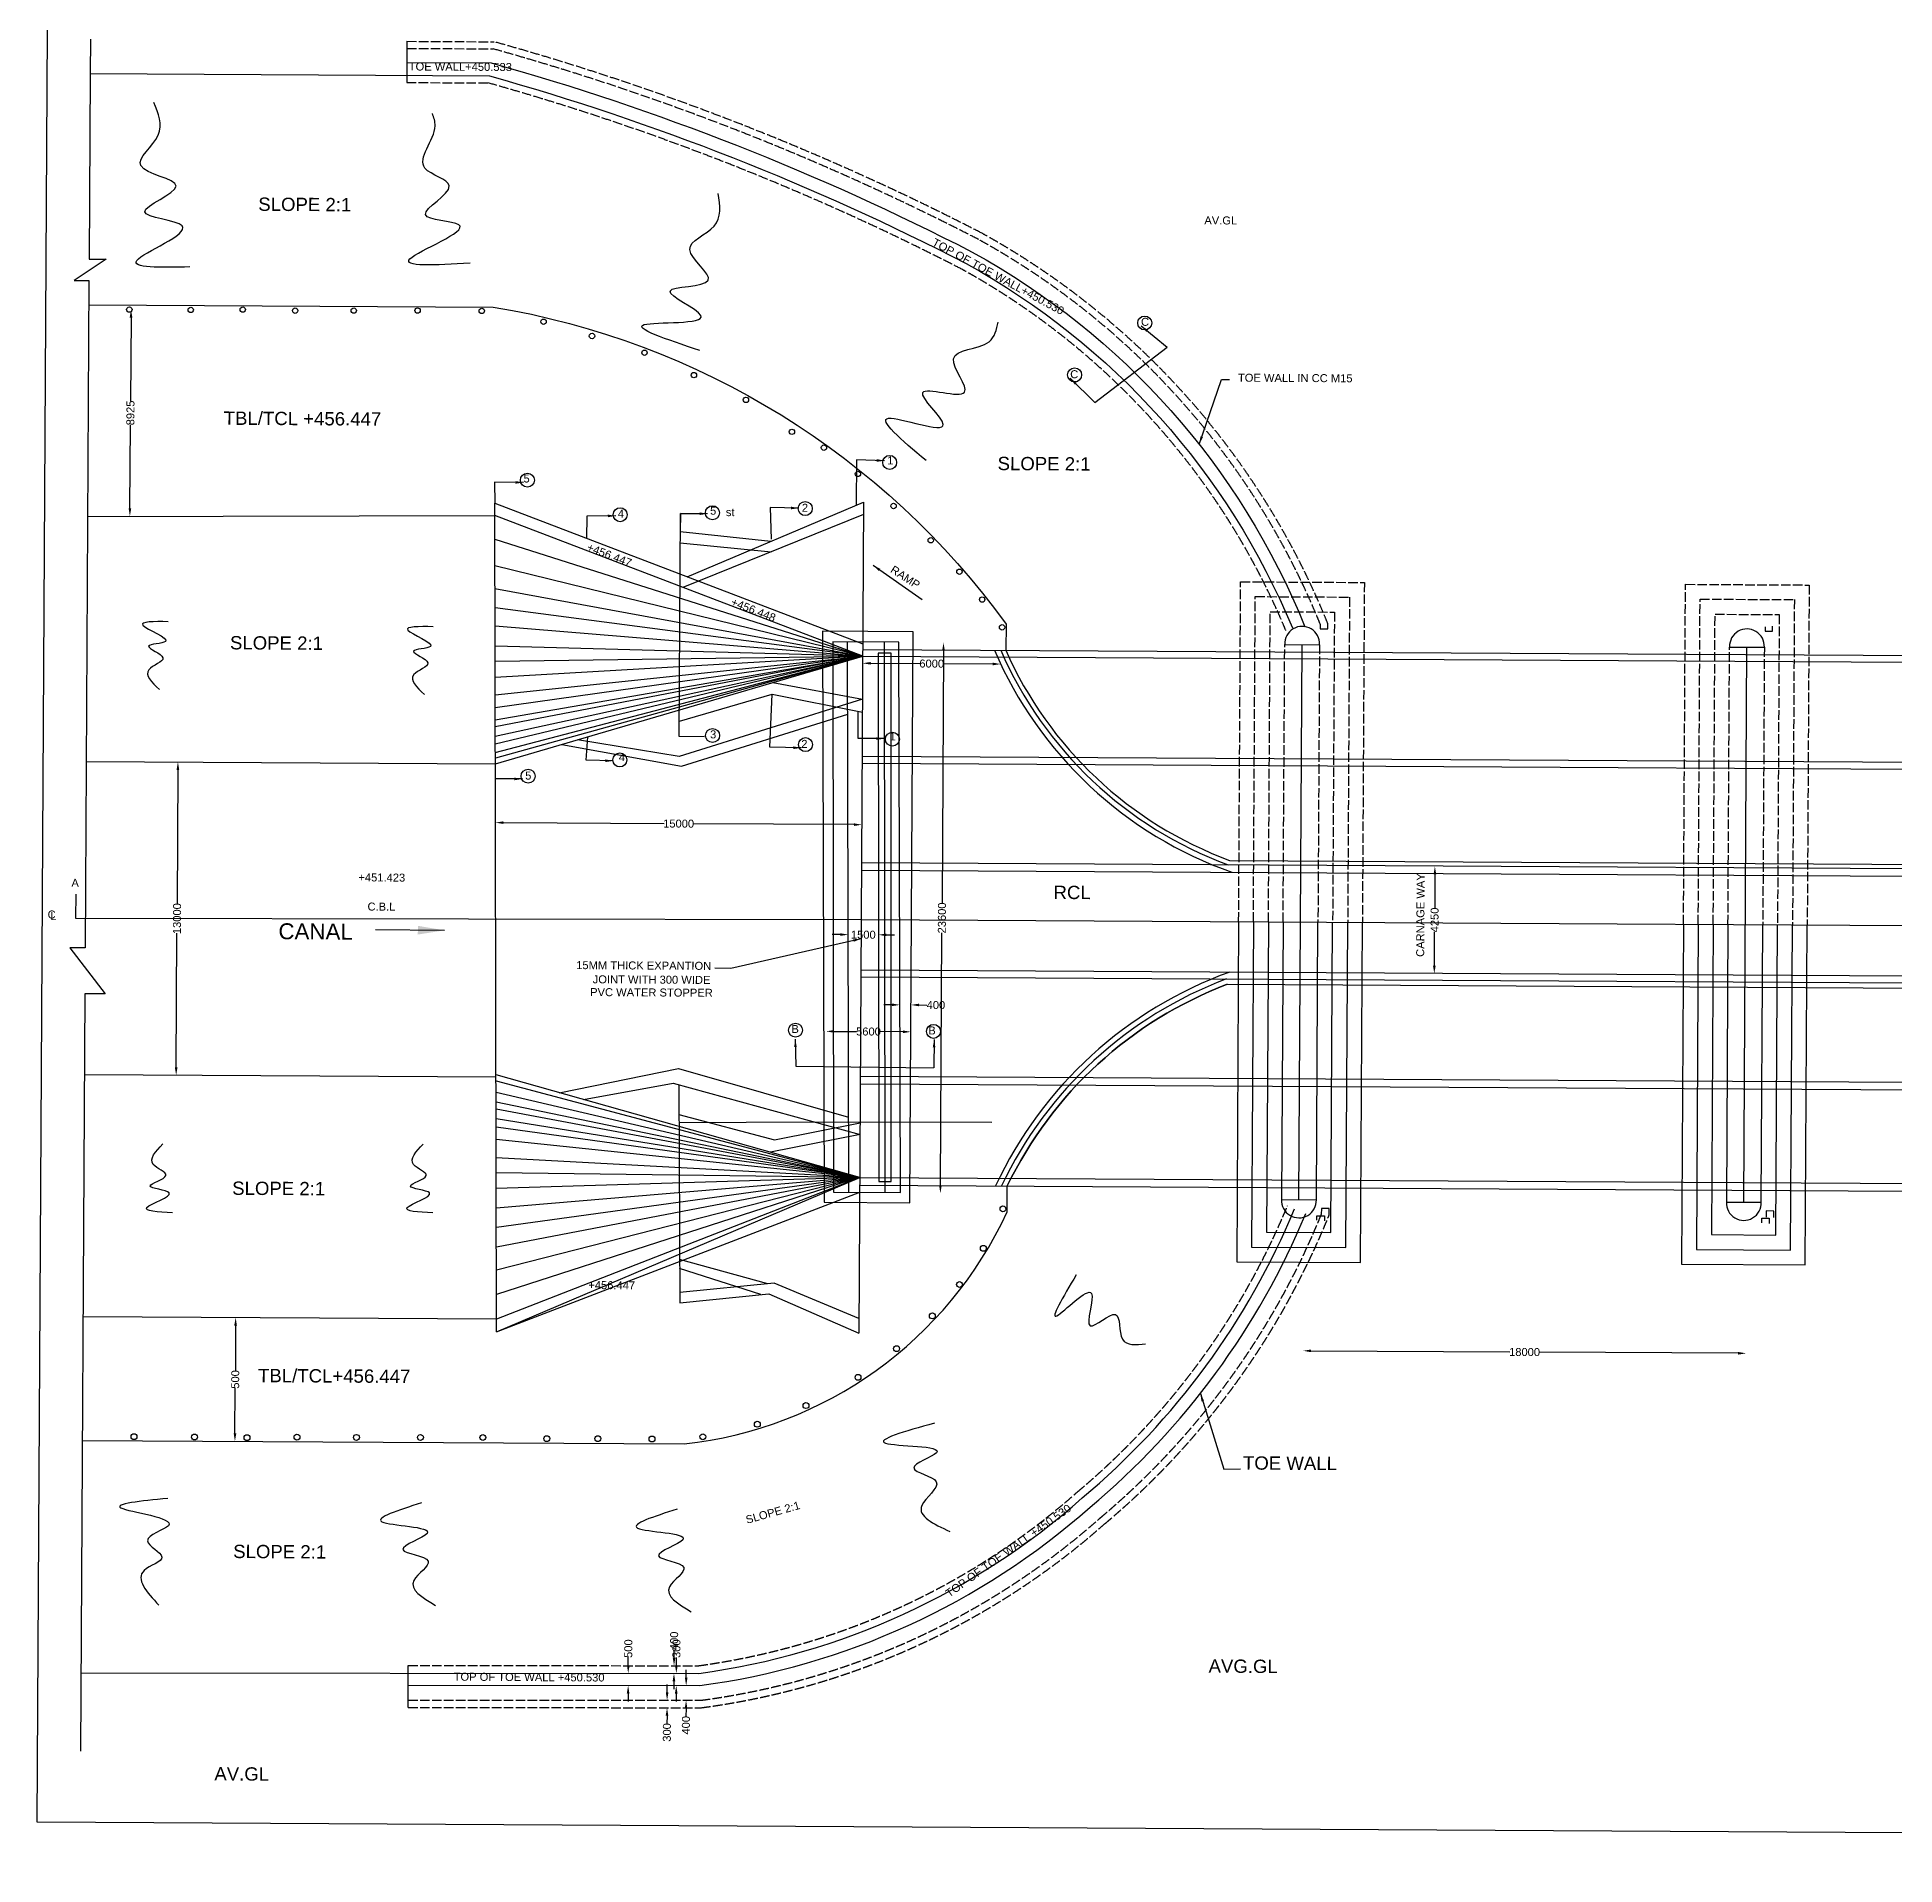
# Model space of a CAD drawing. Header units: millimetres. Extents: x 2223141 to 3632083, y 4645294 to 5984828.
# Drawn here: x 2223141 to 2572992, y 4645294 to 4989509 of the extents above; entities that cross this region are included whole.
import ezdxf

# ---------------------------------------------------------------- set-up
doc = ezdxf.new("R2010")
doc.units = ezdxf.units.MM
doc.header["$MEASUREMENT"] = 0
doc.linetypes.add('ACAD_ISO02W100', pattern=[15, 12, -3])
for name, color, linetype in [('DIMENSIONS', 7, 'Continuous'), ('DRAWING', 2, 'Continuous'), ('TEXT', 7, 'Continuous')]:
    doc.layers.add(name, color=color, linetype=linetype)
doc.styles.get("Standard").update_dxf_attribs({"font": 'arial.ttf', "height": 1500})
doc.dimstyles.get("Standard").update_dxf_attribs({"dimtxt": 1500, "dimasz": 1500, "dimexe": 0.18, "dimexo": 0.0625, "dimgap": 0.09, "dimtad": 0, "dimdec": 0, "dimzin": 0, "dimdsep": 46, "dimtxsty": 'Standard', "dimcen": 0.09, "dimse1": 1, "dimse2": 1, "dimadec": 0, "dimazin": 0, "dimtfac": 1, "dimtdec": 0, "dimtofl": 0, "dimtmove": 0, "dimatfit": 3, "dimfxl": 1, "dimtolj": 1, "dimtzin": 0, "dimarcsym": 0})

# ---------------------------------------------------------------- blocks, each defined once
blk = doc.blocks.new('*D150')
at = {"layer": 'Defpoints', "color": 0}
for p in [(2461534, 4741995), (2544982, 4741630), (2544983, 4741759)]:
    blk.add_point(p, dxfattribs=at)
at = {"layer": 'DIMENSIONS', "color": 0, "lineweight": -2}
for p, q in [((2463034, 4742099), (2500509, 4741885)), ((2543482, 4741639), (2506008, 4741853))]:
    blk.add_line(p, q, dxfattribs=at)
at = {"layer": 'DIMENSIONS', "color": 0}
for points in [[(2463036, 4742349), (2463033, 4741849), (2461534, 4742107)], [(2543484, 4741889), (2543481, 4741389), (2544982, 4741630)]]:
    blk.add_solid(points, dxfattribs=at)
at = {"layer": 'DIMENSIONS', "color": 0, "insert": (2503258, 4741869), "char_height": 1500, "attachment_point": 5, "rotation": 359.67256}
blk.add_mtext('\\A1;18000', dxfattribs=at)
blk = doc.blocks.new('*D151')
at = {"layer": 'Defpoints', "color": 0}
for p in [(2341767, 4674886), (2341767, 4674886), (2341768, 4676285)]:
    blk.add_point(p, dxfattribs=at)
at = {"layer": 'DIMENSIONS', "color": 0, "lineweight": -2}
for p, q in [((2341783, 4677785), (2341792, 4679285)), ((2341758, 4673386), (2341750, 4671886))]:
    blk.add_line(p, q, dxfattribs=at)
at = {"layer": 'DIMENSIONS', "color": 0}
for points in [[(2341533, 4677786), (2342033, 4677783), (2341775, 4676285)], [(2341508, 4673387), (2342008, 4673384), (2341767, 4674886)]]:
    blk.add_solid(points, dxfattribs=at)
at = {"layer": 'DIMENSIONS', "color": 0, "insert": (2341740, 4670232), "char_height": 1500, "attachment_point": 5, "rotation": 89.67256}
blk.add_mtext('\\A1;300', dxfattribs=at)
blk = doc.blocks.new('*D152')
at = {"layer": 'Defpoints', "color": 0}
for p in [(2343536, 4679054), (2341768, 4676285), (2345349, 4676264)]:
    blk.add_point(p, dxfattribs=at)
at = {"layer": 'DIMENSIONS', "color": 0, "lineweight": -2}
for p, q in [((2345374, 4680544), (2345382, 4682044)), ((2345341, 4674764), (2345332, 4673264))]:
    blk.add_line(p, q, dxfattribs=at)
at = {"layer": 'DIMENSIONS', "color": 0}
for points in [[(2345124, 4680545), (2345624, 4680543), (2345365, 4679044)], [(2345091, 4674766), (2345591, 4674763), (2345349, 4676264)]]:
    blk.add_solid(points, dxfattribs=at)
at = {"layer": 'DIMENSIONS', "color": 0, "insert": (2345323, 4671580), "char_height": 1500, "attachment_point": 5, "rotation": 89.67256}
blk.add_mtext('\\A1;400', dxfattribs=at)
blk = doc.blocks.new('*D153')
at = {"layer": 'Defpoints', "color": 0}
for p in [(2343515, 4681351), (2343515, 4681351), (2341771, 4679056)]:
    blk.add_point(p, dxfattribs=at)
at = {"layer": 'DIMENSIONS', "color": 0, "lineweight": -2}
for p, q in [((2343523, 4682851), (2343532, 4684351)), ((2343493, 4677546), (2343484, 4676046))]:
    blk.add_line(p, q, dxfattribs=at)
at = {"layer": 'DIMENSIONS', "color": 0}
for points in [[(2343273, 4682853), (2343773, 4682850), (2343515, 4681351)], [(2343243, 4677548), (2343743, 4677545), (2343501, 4679046)]]:
    blk.add_solid(points, dxfattribs=at)
at = {"layer": 'DIMENSIONS', "color": 0, "insert": (2343541, 4686005), "char_height": 1500, "attachment_point": 5, "rotation": 89.67256}
blk.add_mtext('\\A1;300', dxfattribs=at)
blk = doc.blocks.new('*D154')
at = {"layer": 'Defpoints', "color": 0}
for p in [(2343078, 4681352), (2343080, 4682795), (2343080, 4682795)]:
    blk.add_point(p, dxfattribs=at)
at = {"layer": 'DIMENSIONS', "color": 0, "lineweight": -2}
for p, q in [((2343088, 4684295), (2343097, 4685795)), ((2343063, 4679852), (2343054, 4678352))]:
    blk.add_line(p, q, dxfattribs=at)
at = {"layer": 'DIMENSIONS', "color": 0}
for points in [[(2342813, 4679853), (2343313, 4679850), (2343071, 4681352)], [(2342838, 4684296), (2343338, 4684293), (2343080, 4682795)]]:
    blk.add_solid(points, dxfattribs=at)
at = {"layer": 'DIMENSIONS', "color": 0, "insert": (2343106, 4687479), "char_height": 1500, "attachment_point": 5, "rotation": 89.67256}
blk.add_mtext('\\A1;400', dxfattribs=at)
blk = doc.blocks.new('*D155')
at = {"layer": 'Defpoints', "color": 0}
for p in [(2334453, 4681360), (2334453, 4681360), (2334451, 4679063)]:
    blk.add_point(p, dxfattribs=at)
at = {"layer": 'DIMENSIONS', "color": 0, "lineweight": -2}
for p, q in [((2334462, 4682860), (2334470, 4684360)), ((2334432, 4677564), (2334423, 4676064))]:
    blk.add_line(p, q, dxfattribs=at)
at = {"layer": 'DIMENSIONS', "color": 0}
for points in [[(2334212, 4682862), (2334712, 4682859), (2334453, 4681360)], [(2334182, 4677565), (2334682, 4677562), (2334440, 4679063)]]:
    blk.add_solid(points, dxfattribs=at)
at = {"layer": 'DIMENSIONS', "color": 0, "insert": (2334480, 4686015), "char_height": 1500, "attachment_point": 5, "rotation": 89.67256}
blk.add_mtext('\\A1;500', dxfattribs=at)
blk = doc.blocks.new('*D156')
at = {"layer": 'Defpoints', "color": 0}
for p in [(2260521, 4748368), (2260388, 4725057), (2260388, 4725057)]:
    blk.add_point(p, dxfattribs=at)
at = {"layer": 'DIMENSIONS', "color": 0, "lineweight": -2}
for p, q in [((2260513, 4746868), (2260464, 4738367)), ((2260397, 4726557), (2260445, 4735058))]:
    blk.add_line(p, q, dxfattribs=at)
at = {"layer": 'DIMENSIONS', "color": 0}
for points in [[(2260263, 4746870), (2260763, 4746867), (2260521, 4748368)], [(2260147, 4726558), (2260647, 4726556), (2260388, 4725057)]]:
    blk.add_solid(points, dxfattribs=at)
at = {"layer": 'DIMENSIONS', "color": 0, "insert": (2260455, 4736713), "char_height": 1500, "attachment_point": 5, "rotation": 89.67256}
blk.add_mtext('\\A1;500', dxfattribs=at)
blk = doc.blocks.new('*D157')
at = {"layer": 'Defpoints', "color": 0}
for p in [(2392793, 5695331), (2371704, 4801783), (2387689, 4802179)]:
    blk.add_point(p, dxfattribs=at)
at = {"layer": 'DIMENSIONS', "color": 0, "lineweight": -2}
for p, q in [((2373207, 4802262), (2377460, 4802237)), ((2386189, 4802188), (2381935, 4802212))]:
    blk.add_line(p, q, dxfattribs=at)
at = {"layer": 'DIMENSIONS', "color": 0}
for points in [[(2373208, 4802512), (2373205, 4802012), (2371707, 4802270)], [(2386190, 4802438), (2386187, 4801938), (2387689, 4802179)]]:
    blk.add_solid(points, dxfattribs=at)
at = {"layer": 'DIMENSIONS', "color": 0, "insert": (2379698, 4802225), "char_height": 1500, "attachment_point": 5, "rotation": 359.67256}
blk.add_mtext('\\A1;5600', dxfattribs=at)
blk = doc.blocks.new('*D158')
at = {"layer": 'Defpoints', "color": 0}
for p in [(2385609, 4807257), (2387718, 4807245), (2387718, 4807245)]:
    blk.add_point(p, dxfattribs=at)
at = {"layer": 'DIMENSIONS', "color": 0, "lineweight": -2}
for p, q in [((2384109, 4807266), (2382609, 4807274)), ((2389218, 4807237), (2390718, 4807228))]:
    blk.add_line(p, q, dxfattribs=at)
at = {"layer": 'DIMENSIONS', "color": 0}
for points in [[(2384110, 4807516), (2384107, 4807016), (2385609, 4807257)], [(2389219, 4807487), (2389216, 4806987), (2387718, 4807245)]]:
    blk.add_solid(points, dxfattribs=at)
at = {"layer": 'DIMENSIONS', "color": 0, "insert": (2392402, 4807218), "char_height": 1500, "attachment_point": 5, "rotation": 359.67256}
blk.add_mtext('\\A1;400', dxfattribs=at)
blk = doc.blocks.new('*D159')
at = {"layer": 'Defpoints', "color": 0}
for p in [(2375884, 4820894), (2381577, 4820487), (2381577, 4820451)]:
    blk.add_point(p, dxfattribs=at)
at = {"layer": 'DIMENSIONS', "color": 0, "lineweight": -2}
for p, q in [((2374382, 4820493), (2372882, 4820501)), ((2383077, 4820443), (2384577, 4820434))]:
    blk.add_line(p, q, dxfattribs=at)
at = {"layer": 'DIMENSIONS', "color": 0}
for points in [[(2374384, 4820743), (2374381, 4820243), (2375882, 4820484)], [(2383079, 4820693), (2383076, 4820193), (2381577, 4820451)]]:
    blk.add_solid(points, dxfattribs=at)
at = {"layer": 'DIMENSIONS', "color": 0, "insert": (2378730, 4820468), "char_height": 1500, "attachment_point": 5, "rotation": 359.67256}
blk.add_mtext('\\A1;1500', dxfattribs=at)
blk = doc.blocks.new('*D160')
at = {"layer": 'Defpoints', "color": 0}
for p in [(2393549, 4875467), (2393833, 4875466), (2392946, 4771785)]:
    blk.add_point(p, dxfattribs=at)
at = {"layer": 'DIMENSIONS', "color": 0, "lineweight": -2}
for p, q in [((2393825, 4873966), (2393553, 4826457)), ((2393249, 4773284), (2393521, 4820792))]:
    blk.add_line(p, q, dxfattribs=at)
at = {"layer": 'DIMENSIONS', "color": 0}
for points in [[(2393575, 4873967), (2394075, 4873964), (2393833, 4875466)], [(2392999, 4773285), (2393499, 4773282), (2393241, 4771784)]]:
    blk.add_solid(points, dxfattribs=at)
at = {"layer": 'DIMENSIONS', "color": 0, "insert": (2393537, 4823625), "char_height": 1500, "attachment_point": 5, "rotation": 89.67256}
blk.add_mtext('\\A1;23600', dxfattribs=at)
blk = doc.blocks.new('*D161')
at = {"layer": 'Defpoints', "color": 0}
for p in [(2378619, 4871775), (2404601, 4871443), (2404601, 4871443)]:
    blk.add_point(p, dxfattribs=at)
at = {"layer": 'DIMENSIONS', "color": 0, "lineweight": -2}
for p, q in [((2380118, 4871583), (2389368, 4871530)), ((2403101, 4871452), (2393851, 4871505))]:
    blk.add_line(p, q, dxfattribs=at)
at = {"layer": 'DIMENSIONS', "color": 0}
for points in [[(2380119, 4871833), (2380116, 4871333), (2378618, 4871592)], [(2403102, 4871702), (2403099, 4871202), (2404601, 4871443)]]:
    blk.add_solid(points, dxfattribs=at)
at = {"layer": 'DIMENSIONS', "color": 0, "insert": (2391609, 4871518), "char_height": 1500, "attachment_point": 5, "rotation": 359.67256}
blk.add_mtext('\\A1;6000', dxfattribs=at)
blk = doc.blocks.new('*D162')
at = {"layer": 'Defpoints', "color": 0}
for p in [(2309454, 4841582), (2309454, 4841582), (2378447, 4841731)]:
    blk.add_point(p, dxfattribs=at)
at = {"layer": 'DIMENSIONS', "color": 0, "lineweight": -2}
for p, q in [((2310954, 4841574), (2341200, 4841401)), ((2376944, 4841196), (2346698, 4841369))]:
    blk.add_line(p, q, dxfattribs=at)
at = {"layer": 'DIMENSIONS', "color": 0}
for points in [[(2310956, 4841824), (2310953, 4841324), (2309454, 4841582)], [(2376946, 4841446), (2376943, 4840946), (2378444, 4841188)]]:
    blk.add_solid(points, dxfattribs=at)
at = {"layer": 'DIMENSIONS', "color": 0, "insert": (2343949, 4841385), "char_height": 1500, "attachment_point": 5, "rotation": 359.67256}
blk.add_mtext('\\A1;15000', dxfattribs=at)
blk = doc.blocks.new('*D163')
at = {"layer": 'Defpoints', "color": 0}
for p in [(2249655, 4853013), (2249655, 4853013), (2249298, 4793978)]:
    blk.add_point(p, dxfattribs=at)
at = {"layer": 'DIMENSIONS', "color": 0, "lineweight": -2}
for p, q in [((2249646, 4851513), (2249502, 4826245)), ((2249326, 4795478), (2249470, 4820746))]:
    blk.add_line(p, q, dxfattribs=at)
at = {"layer": 'DIMENSIONS', "color": 0}
for points in [[(2249396, 4851514), (2249896, 4851512), (2249655, 4853013)], [(2249076, 4795479), (2249576, 4795476), (2249317, 4793978)]]:
    blk.add_solid(points, dxfattribs=at)
at = {"layer": 'DIMENSIONS', "color": 0, "insert": (2249486, 4823495), "char_height": 1500, "attachment_point": 5, "rotation": 89.67256}
blk.add_mtext('\\A1;13000', dxfattribs=at)
blk = doc.blocks.new('*D164')
at = {"layer": 'Defpoints', "color": 0}
for p in [(2241012, 4938196), (2240604, 4899279), (2241096, 4899276)]:
    blk.add_point(p, dxfattribs=at)
at = {"layer": 'DIMENSIONS', "color": 0, "lineweight": -2}
for p, q in [((2240818, 4936697), (2240728, 4920984)), ((2240613, 4900779), (2240702, 4916491))]:
    blk.add_line(p, q, dxfattribs=at)
at = {"layer": 'DIMENSIONS', "color": 0}
for points in [[(2240568, 4936698), (2241068, 4936695), (2240826, 4938197)], [(2240363, 4900780), (2240863, 4900777), (2240604, 4899279)]]:
    blk.add_solid(points, dxfattribs=at)
at = {"layer": 'DIMENSIONS', "color": 0, "insert": (2240715, 4918738), "char_height": 1500, "attachment_point": 5, "rotation": 89.67256}
blk.add_mtext('\\A1;8925', dxfattribs=at)
blk = doc.blocks.new('*D166')
at = {"layer": 'Defpoints', "color": 0}
for p in [(2485431, 4833357), (2485316, 4813153), (2486258, 4813148)]:
    blk.add_point(p, dxfattribs=at)
at = {"layer": 'DIMENSIONS', "color": 0, "lineweight": -2}
for p, q in [((2486365, 4831852), (2486329, 4825517)), ((2486267, 4814648), (2486303, 4820982))]:
    blk.add_line(p, q, dxfattribs=at)
at = {"layer": 'DIMENSIONS', "color": 0}
for points in [[(2486115, 4831853), (2486615, 4831850), (2486374, 4833352)], [(2486017, 4814649), (2486517, 4814647), (2486258, 4813148)]]:
    blk.add_solid(points, dxfattribs=at)
at = {"layer": 'DIMENSIONS', "color": 0, "insert": (2486316, 4823250), "char_height": 1500, "attachment_point": 5, "rotation": 89.67256}
blk.add_mtext('\\A1;4250', dxfattribs=at)

msp = doc.modelspace()

# ---------------------------------------------------------------- linework, layer by layer
at = {"layer": 'DRAWING', "color": 0}
msp.add_lwpolyline([(3629097, 4645293.9), (2223141.2, 4653328.8), (2226127.6, 5175893), (3632083.4, 5167858.1)], close=True, dxfattribs=at)
msp.add_lwpolyline([(3629097, 4645293.9), (2223141.2, 4653328.8), (2226127.6, 5175893), (3632083.4, 5167858.1)], close=True, dxfattribs=at)
for points in [[(2233157.5, 4989117.8), (2233120.5, 4982650.5), (2308303.4, 4982220.8, -0.05069114), (2398077.3, 4946899.7, -0.16940019), (2459543.5, 4878262.8)], [(2292751.6, 4984740.7), (2308644.3, 4984649.8, -0.05088075), (2399222.5, 4949044.3, -0.1727092), (2461888.5, 4878467.2)], [(2232871.7, 4939118.7), (2309040.3, 4938683.4, -0.19773067), (2405639.1, 4878932), (2405555.3, 4874052.5)], [(2447712.9, 4834466.6), (3228516.3, 4830004.4, 1)], [(2231649.3, 4725221.3), (2344993.7, 4724573.5, 0.26328702), (2405820.9, 4768258.5), (2405848.9, 4773154.1, -0.19202337), (2447278.3, 4811125.5), (3231201.9, 4806645.4, -0.18473139), (3269063.9, 4768220.9), (3268950.4, 4764098, 0.27898802), (3338715.4, 4719732), (3471604.5, 4718965.4), (3471281.7, 4662478.2)], [(2231399.2, 4681461.8), (2347762.9, 4681347.1, 0.1485857), (2419947.5, 4714390.7, 0.12048292), (2459936.2, 4768841, -0.85496859)], [(2293013.3, 4679104.3), (2347915.6, 4679050.2, 0.14881667), (2421446.3, 4712650.1, 0.12042898), (2462057.3, 4767960.1)]]:
    msp.add_lwpolyline(points, format="xyb", dxfattribs=at)
for points in [[(2292774.4, 4988728.3), (2292730, 4980967.4)], [(2233120.5, 4982650.5), (2232920.8, 4947704.7), (2236164, 4947686.2), (2230133.7, 4943691.2), (2232897.8, 4943675.4), (2232179.5, 4817983.6), (2229291.1, 4818000.1), (2235947.9, 4809318), (2232130.1, 4809339.8), (2231314.8, 4666676.1)], [(2309661.1, 4745651.4), (2309324.5, 4901718.9), (2378638.6, 4875227.4)], [(2345557.2, 4887870.9), (2378791.3, 4901948.1)], [(2378791.3, 4901948.1), (2377896.8, 4745431.4)], [(2232380.2, 4853117.4), (2309430.3, 4852651.8), (2378659.2, 4872923.7), (2309329.4, 4899423.1)], [(2232643.9, 4899257.7), (2309329.4, 4899423.1)], [(2348850.6, 4857762.9), (2344033.3, 4857790.5), (2344273.4, 4899814.2), (2348875.9, 4899787.9)], [(2378778, 4899624.7), (2344767.6, 4885877.9)], [(2309339.1, 4894936.8), (2378625.5, 4872936.6), (2309428, 4853721.6)], [(2361280.6, 4894531), (2344253.5, 4896328.5)], [(2344241.6, 4894243.6), (2361396.1, 4892599)], [(2309425.7, 4854790.5), (2378659.2, 4872923.7), (2309349.8, 4889968.1)], [(2309359, 4885684), (2378616.7, 4872934.2), (2309422.2, 4856383.5)], [(2309419.1, 4857834), (2378659.2, 4872923.7), (2309367, 4882010.9)], [(2309374.2, 4878642.2), (2378659.2, 4872923.7), (2309415.3, 4859613.2)], [(2371341.4, 4770074.7), (2387504.6, 4769982.3), (2388119.3, 4877536.2), (2371016.6, 4877634), (2371341.4, 4770074.7)], [(2464778.6, 4878949.3), (2464773.8, 4878101.6), (2466195.9, 4878093.5), (2466201.4, 4879054.2)], [(2548553.6, 4878470.5), (2548548.8, 4877622.8), (2549970.9, 4877614.7), (2549976.4, 4878575.4)], [(2309412.5, 4860909.6), (2378659.2, 4872923.7), (2309382.5, 4874821)], [(2373135.7, 4771990.5), (2385713.6, 4771918.6), (2385405.9, 4875547.9), (2372979, 4875619), (2373135.7, 4771990.5)], [(2376002.3, 4771974.1), (2375752.8, 4875603.1)], [(2378666.5, 4874206.2), (3298294.5, 4868950.6)], [(2381640.4, 4773977.8), (2383946.9, 4773964.7), (2384003.9, 4873493.3), (2381505.7, 4873507.5), (2381640.4, 4773977.8)], [(2382629.7, 4875563.8), (2382794.3, 4771935.3)], [(2458086.4, 4875129.7), (2464643.7, 4875092.3)], [(2460767.6, 4770578), (2461365, 4875111)], [(2541861.4, 4874651), (2548418.7, 4874613.5)], [(2544542.6, 4770099.2), (2545140, 4874632.2)], [(2309388.6, 4871992.3), (2378659.2, 4872923.7), (2309407.5, 4863202.1)], [(2309402.3, 4865649.9), (2378659.2, 4872923.7), (2309395.2, 4868937.2)], [(2378659.2, 4872923.7), (3298287.2, 4867668.1)], [(2361677.6, 4867951.1), (2378579.3, 4864852.5), (2344071.6, 4854014.8), (2324919.9, 4857187.5)], [(2344109.9, 4860713.3), (2361553, 4865762.6), (2378565.1, 4862366)], [(2321944.1, 4856316.1), (2344511.7, 4852212.6), (2375785.4, 4862029.9)], [(2378544, 4852760.3), (3298171.9, 4847504.6)], [(2378551.7, 4854112.2), (3298179.6, 4848856.6)], [(2378428.9, 4832626.6), (3298056.9, 4827371)], [(2378437, 4834042.2), (3298065, 4828786.6)], [(2230413, 4828086.8), (2230387.1, 4823554.4), (2378375.7, 4823317.1)], [(2378375.7, 4823317.1), (3298003.7, 4818061.5)], [(2378314.1, 4812528.6), (3297942, 4807273)], [(2378321.5, 4813838.6), (3297949.5, 4808583)], [(2309557.6, 4793633.5), (2232042.8, 4794076.5)], [(2309661.1, 4745651.4), (2378098.3, 4774771.3), (2309556.7, 4794053.8)], [(2309559, 4792970.9), (2378064.4, 4774756.9), (2309655.8, 4748087.4)], [(2321452, 4790707.4), (2343924.3, 4795279.7)], [(2343924.3, 4795279.7), (2375968.2, 4786137.5)], [(2378207, 4793798.4), (3297835, 4788542.8)], [(2378098.3, 4774771.3), (2309563.8, 4790763)], [(2326038, 4789417.2), (2342897.5, 4792496.1), (2378110.4, 4782812.1)], [(2343968.4, 4792201.6), (2344160.1, 4751144.5), (2360938.6, 4752834.1), (2377896.8, 4745431.4)], [(2378199.1, 4792411.3), (3297827, 4787155.7)], [(2378098.3, 4774771.3), (2309567.8, 4788912.2)], [(2378098.3, 4774771.3), (2309570.5, 4787642.4)], [(2343994.7, 4786581.2), (2361989, 4781863.1), (2378123.1, 4785024.4)], [(2378098.3, 4774771.3), (2309574.5, 4785790)], [(2378098.3, 4774771.3), (2309577.9, 4784224.2)], [(2344001.6, 4785089.3), (2369331.1, 4785226.6), (2402918, 4785139.2)], [(2378110.4, 4782812.1), (2361270.4, 4779505.5)], [(2378098.3, 4774771.3), (2309582.9, 4781882.2)], [(2378098.3, 4774771.3), (2309590.3, 4778460.2)], [(2378098.3, 4774771.3), (2309596.4, 4775630.1)], [(2378098.3, 4774771.3), (2309602.8, 4772664.8)], [(2378098.3, 4774771.3), (2309610.8, 4768944.5)], [(2378098.3, 4774771.3), (2309618.7, 4765299.4)], [(2378098.3, 4774771.3), (2309626.6, 4761646)], [(2378023.9, 4774767.7), (2309636, 4757297.1)], [(2378064.6, 4774780.8), (2309645.9, 4752690.9)], [(2309661.1, 4745651.4), (2378048.4, 4771962.4)], [(2378089.9, 4773312.8), (3297717.9, 4768057.2)], [(2378098.3, 4774771.3), (3297726.2, 4769515.7)], [(2360762.5, 4754713), (2344122.1, 4759284.5)], [(2359451.5, 4752684.4), (2344129.8, 4757633.3)], [(2377912.7, 4748209.8), (2361933.7, 4754828.9), (2344151.1, 4753069)], [(2309655.8, 4748087.4), (2231782.6, 4748532.4)], [(2293009.2, 4674933.9), (2293017, 4682844.1)]]:
    msp.add_lwpolyline(points, dxfattribs=at)
at = {"layer": 'DRAWING', "color": 0, "linetype": 'ACAD_ISO02W100', "ltscale": 150}
for points in [[(2292766.8, 4987393), (2309015.4, 4987300.1, -0.05108581), (2400471.7, 4951384.3, -0.17177678), (2464778.6, 4878949.3)], [(2292774.4, 4988728.3), (2309201.8, 4988634.4, -0.05118835), (2401100.5, 4952562.4, -0.17234995), (2466201.4, 4879054.2)], [(2292730, 4980967.4), (2308114.7, 4980879.4, -0.05058573), (2397444.9, 4945715.4, -0.16936448), (2458304.3, 4877746.5)], [(2293017, 4682844.1), (2347666.4, 4682790.2, 0.14843783), (2419005.8, 4715484.2, 0.12051772), (2458603.6, 4769394.5)], [(2293009.2, 4674933.9), (2348189.5, 4674879.5, 0.14922284), (2424167.8, 4709489.7, 0.12264687), (2466448.8, 4767660.9)], [(2293010.6, 4676332.9), (2348098.1, 4676278.6, 0.14908843), (2423254.9, 4710549.9, 0.12195674), (2464980.4, 4767772.8)]]:
    msp.add_lwpolyline(points, format="xyb", dxfattribs=at)
for points in [[(2449415.9, 4822911.1), (2449781.8, 4886936.8), (2473082.7, 4886803.7), (2472716.8, 4822777.9)], [(2452187.2, 4822895.2), (2452537.2, 4884149.7), (2470295.6, 4884048.3), (2469945.5, 4822793.7)], [(2533190.9, 4822432.3), (2533556.8, 4886458.1), (2556857.7, 4886324.9), (2556491.8, 4822299.1)], [(2455019.9, 4822879), (2455353.8, 4881300.8), (2467446.7, 4881231.7), (2467112.8, 4822809.9)], [(2535962.2, 4822416.5), (2536312.2, 4883671), (2554070.6, 4883569.5), (2553720.5, 4822315)], [(2538794.9, 4822400.3), (2539128.8, 4880822.1), (2551221.7, 4880753), (2550887.8, 4822331.2)], [(2457787.7, 4822863.2), (2458086.4, 4875129.7)], [(2464643.7, 4875092.3), (2464345, 4822825.8)], [(2541562.7, 4822384.5), (2541861.4, 4874651)], [(2548418.7, 4874613.5), (2548120, 4822347)]]:
    msp.add_lwpolyline(points, dxfattribs=at)
at = {"layer": 'DRAWING', "color": 0, "linetype": 'ByBlock', "ltscale": 150}
for points in [[(2449415.9, 4822911.1), (2449050, 4758885.3), (2472350.9, 4758752.2), (2472716.8, 4822777.9)], [(2452187.2, 4822895.2), (2451837.1, 4761640.7), (2469595.5, 4761539.2), (2469945.5, 4822793.7)], [(2455019.9, 4822879), (2454686, 4764457.3), (2466778.9, 4764388.1), (2467112.8, 4822809.9)], [(2457787.7, 4822863.2), (2457489, 4770596.7)], [(2464046.3, 4770559.2), (2464345, 4822825.8)], [(2533190.9, 4822432.3), (2532825, 4758406.6), (2556125.9, 4758273.4), (2556491.8, 4822299.1)], [(2535962.2, 4822416.5), (2535612.1, 4761162), (2553370.5, 4761060.5), (2553720.5, 4822315)], [(2538794.9, 4822400.3), (2538461, 4763978.5), (2550553.9, 4763909.4), (2550887.8, 4822331.2)], [(2541562.7, 4822384.5), (2541264, 4770117.9)], [(2547821.3, 4770080.5), (2548120, 4822347)]]:
    msp.add_lwpolyline(points, dxfattribs=at)
at = {"layer": 'DRAWING', "color": 0, "linetype": 'ByBlock'}
for points in [[(2457489, 4770596.7), (2464046.3, 4770559.2)], [(2466448.8, 4767660.9), (2466456, 4768912), (2464987, 4768920.4), (2464980.4, 4767772.8)], [(2541264, 4770117.9), (2547821.3, 4770080.5)], [(2464137.1, 4766700.9), (2464142, 4767548.6), (2465564.1, 4767540.5), (2465558.6, 4766579.8)], [(2547912.1, 4766222.2), (2547917, 4767069.8), (2549339.1, 4767061.7), (2549333.6, 4766101)], [(2550223.8, 4767182.1), (2550231, 4768433.2), (2548762, 4768441.6), (2548755.4, 4767294.1)]]:
    msp.add_lwpolyline(points, dxfattribs=at)
at = {"layer": 'DRAWING', "color": 0}
for centre, radius in [((2240505.2, 4938202.3), 507.1), ((2252062.4, 4938136.2), 507.1), ((2261855.7, 4938197.5), 507.1), ((2271729.6, 4937998.2), 507.1), ((2282765.2, 4938010.6), 507.1), ((2294783.3, 4938017.4), 507.1), ((2306876.7, 4937948.3), 507.1), ((2318505.3, 4935918.6), 507.1), ((2431716.8, 4935675), 1316.7), ((2327635.8, 4933223.6), 507.1), ((2337519.5, 4930071.3), 507.1), ((2346826.6, 4925854.4), 507.1), ((2418522.1, 4925896.1), 1316.7), ((2356626.2, 4921192.4), 507.1), ((2365284.2, 4915177.7), 507.1), ((2371314, 4912198.3), 507.1), ((2383691.4, 4909417.8), 1316.7), ((2315463.2, 4906065.6), 1316.7), ((2377710.5, 4907253.7), 507.1), ((2367793.6, 4900720.8), 1316.7), ((2384434.7, 4901207.9), 507.1), ((2332936.8, 4899570.7), 1316.7), ((2350305.8, 4899936.2), 1316.7), ((2391427.3, 4894749.7), 507.1), ((2396835.6, 4888829.1), 507.1), ((2401114.1, 4883594.5), 507.1), ((2404863.5, 4878362.9), 507.1), ((2350339.1, 4857992.5), 1316.7), ((2367848.9, 4856267.8), 1316.7), ((2384203.6, 4857297.8), 1316.7), ((2332864.3, 4853382.6), 1316.7), ((2315594.4, 4850323.6), 1316.7), ((2365962.2, 4802485.2), 1316.7), ((2391948.7, 4802266.6), 1316.7), ((2405025.3, 4768836.5), 554.7), ((2401332.1, 4761400.3), 554.7), ((2396845.1, 4754596.2), 554.7), ((2391729.8, 4748673.3), 554.7), ((2384997.5, 4742512.7), 554.7), ((2377736.3, 4737112.7), 554.7), ((2367932.2, 4731785.5), 554.7), ((2241380, 4725928.7), 554.7), ((2358764.9, 4728271.5), 554.7), ((2252772.6, 4725863.6), 554.7), ((2262657.6, 4725744.8), 554.7), ((2272071.6, 4725852.5), 554.7), ((2283278, 4725795.9), 554.7), ((2295325.5, 4725782.5), 554.7), ((2307072.8, 4725776.4), 554.7), ((2319115.2, 4725559.3), 554.7), ((2328733.6, 4725560.7), 554.7), ((2338926.2, 4725488.6), 554.7), ((2348507.1, 4725915.1), 554.7)]:
    msp.add_circle(centre, radius, dxfattribs=at)
for centre, radius, start, end in [((2461365.9, 4875257.9), 3282, 357.107961, 182.237164), ((2545140.9, 4874779.1), 3282, 357.107961, 182.237164), ((2473417.5, 4904082.2), 76164.7, 203.210614, 250.631242), ((2473417.5, 4904082.2), 75086.2, 203.569596, 249.734029), ((2473417.5, 4904082.2), 74209.5, 203.869859, 249.734029), ((2474176.6, 4740190.7), 77868, 109.829263, 154.945101), ((2474176.6, 4740190.7), 76861.8, 110.605491, 154.599178), ((2474176.6, 4740190.7), 75863.4, 110.766605, 154.245873)]:
    msp.add_arc(centre, radius, start, end, dxfattribs=at)
at = {"layer": 'DRAWING', "color": 0, "linetype": 'ByBlock'}
for centre in [(2460766.8, 4770431.1), (2544541.8, 4769952.4)]:
    msp.add_arc(centre, 3282, 177.107961, 2.237164, dxfattribs=at)
at = {"layer": 'DRAWING', "color": 0}
for points in [[(2251925.8, 4946223.6), (2241897.3, 4947470.3), (2250439.2, 4953963.5), (2243395.5, 4956637.5), (2249291.3, 4961446.6), (2242679.6, 4965307.6), (2245944.3, 4971066.3), (2245128.9, 4977188.2)], [(2304659.1, 4946941.7), (2293352.6, 4947771), (2302574.3, 4954175.3), (2296291.7, 4956080.4), (2300745.1, 4961492.4), (2296171.6, 4964832), (2298088.2, 4972807.4), (2297591.1, 4975104.2)], [(2347965.7, 4930479.9), (2337471, 4935360.6), (2348137.6, 4937107.4), (2342332.9, 4941693.6), (2349515.9, 4943728.1), (2346063.8, 4949506), (2350649, 4953924.5), (2351421.4, 4960079.9)], [(2390536.8, 4909763.6), (2383484.2, 4917739.1), (2393786.9, 4916582.8), (2389934.2, 4922598.5), (2397793.2, 4922638), (2395716.4, 4928896.7), (2402410.7, 4932150.7), (2404121.9, 4935855.3)], [(2247831.5, 4879421), (2243062, 4878764.3), (2247289.7, 4875675.7), (2244135, 4874818.1), (2246806.6, 4872614), (2244164.5, 4870385.4), (2246170.7, 4866662.6)], [(2297734.6, 4878481.1), (2292965.2, 4877824.3), (2297192.8, 4874735.7), (2294038.2, 4873878.2), (2296709.7, 4871674), (2294067.7, 4869445.5), (2296073.9, 4865722.7)], [(2248620.1, 4768101.4), (2243797.8, 4769105.8), (2247999.8, 4771859.6), (2244432.1, 4773162.1), (2247376.8, 4775129.5), (2245006.1, 4777201.7), (2246831, 4781068.1)], [(2297656.1, 4768075.5), (2292833.9, 4769079.9), (2297035.9, 4771833.8), (2293468.2, 4773136.3), (2296412.9, 4775103.6), (2294042.2, 4777175.9), (2295867.1, 4781042.2)], [(2418820.1, 4756415.9), (2415197, 4748706.1), (2421702, 4752920.7), (2421473.8, 4746834.2), (2426225.5, 4748933), (2427553.2, 4744287), (2431901, 4743392.5)], [(2392132.7, 4728487), (2382904.6, 4724707.6), (2392484.3, 4722890.1), (2388248.2, 4720001.9), (2392453.2, 4717448.6), (2389742.2, 4712942.2), (2395008.2, 4708083.6)], [(2247736.7, 4714312.3), (2238913.3, 4712532.1), (2247881.8, 4709168.4), (2243938.8, 4706314.3), (2246626.4, 4703247.9), (2243296.1, 4700739), (2246051, 4694185.4)], [(2247736.7, 4714312.3), (2238913.3, 4712532.1), (2247881.8, 4709168.4), (2243938.8, 4706314.3), (2246626.4, 4703247.9), (2243296.1, 4700739), (2246051, 4694185.4)], [(2295537.9, 4713471.6), (2288075.7, 4709912), (2296579.1, 4707717.4), (2292035.2, 4704677.6), (2296779.5, 4702504.5), (2294073.3, 4698841.1), (2298189.4, 4694142.4)], [(2343684.8, 4712283), (2336222.6, 4708723.4), (2344726, 4706528.8), (2340182.1, 4703489), (2344926.4, 4701315.9), (2342220.2, 4697652.5), (2346336.3, 4692953.8)]]:
    msp.add_spline(points, degree=3, dxfattribs=at)

# ---------------------------------------------------------------- texts
at = {"layer": 'TEXT', "color": 0}
for s, height, rotation, p in [('TOE WALL+450.533', 1503.193, 359.672562, (2293119.7, 4983240.7)), ('SLOPE 2:1', 2505.32, 359.672562, (2264784.7, 4956801.2)), ('AV.GL', 1503.19, 359.672562, (2442947, 4954260.3)), ('TOP OF TOE WALL+450.530', 1503.193, 331.56167, (2391549.3, 4950399.1)), ('C', 1503.2, 359.672562, (2431025.2, 4935149.8)), ('C', 1503.2, 359.672562, (2417686.6, 4925279.1)), ('TOE WALL IN CC M15', 1503.193, 359.672562, (2449275.3, 4924627.5)), ('TBL/TCL +456.447', 2505.321, 359.672562, (2258266.2, 4916507.3)), ('1', 1503.2, 359.672562, (2383242.4, 4909037.5)), ('SLOPE 2:1', 2505.32, 359.672562, (2404009.5, 4907972.6)), ('5', 1503.2, 359.672562, (2314727.3, 4905636.9)), ('2', 1503.2, 359.672562, (2367150, 4900130.5)), ('4', 1503.2, 359.672562, (2332505.8, 4899045.4)), ('5', 1503.2, 359.672562, (2349865.2, 4899571.3)), ('st', 1503.19, 359.672562, (2352832, 4899305.6)), ('+456.447', 1503.19, 339.039038, (2326519.9, 4892863.9)), ('RAMP', 1503.19, 326.810066, (2383688.4, 4888843.3)), ('+456.448', 1503.19, 338.715086, (2353657.3, 4882557.1)), ('SLOPE 2:1', 2505.32, 359.672562, (2259450.6, 4874207.8)), ('3', 1503.2, 359.672562, (2349859.5, 4857453.5)), ('2', 1503.2, 359.672562, (2367039, 4855658.9)), ('1', 1503.2, 359.672562, (2383665.4, 4857065.8)), ('4', 1503.2, 359.672562, (2332687.9, 4853159.2)), ('5', 1503.2, 359.672562, (2315045.4, 4849692.5)), ('+451.423', 1503.19, 359.672562, (2283636.5, 4830519.6)), ('CARNAGE WAY', 1503.193, 89.672562, (2484351, 4816287.3)), ('A', 1503.2, 359.672562, (2229588.4, 4829493.7)), ('RCL', 2505.32, 359.672562, (2414543.6, 4827201.9)), ('C', 1503.2, 359.672562, (2225100.5, 4823526.7)), ('L', 1503.2, 359.672562, (2225609.5, 4823222.3)), ('C.B.L', 1503.19, 359.672562, (2285353.5, 4825020.7)), ('CANAL', 3006.39, 359.672562, (2268571.7, 4819620.6)), ('15MM THICK EXPANTION', 1503.193, 359.672562, (2324655.3, 4813990.7)), ('JOINT WITH 300 WIDE ', 1503.193, 359.672562, (2327763.6, 4811324.5)), ('PVC WATER STOPPER', 1503.193, 359.672562, (2327277.6, 4808912.4)), ('B', 1503.2, 359.672562, (2365185.8, 4801970.1)), ('B', 1503.2, 359.672562, (2390967.8, 4801685.8)), ('SLOPE 2:1', 2505.32, 359.672562, (2259867.1, 4771482.8)), ('+456.447', 1503.19, 359.672562, (2326930.6, 4753734.6)), ('TBL/TCL+456.447', 2505.321, 359.672562, (2264730.8, 4736200.8)), ('TOE WALL', 2505.32, 359.672562, (2450224.8, 4719737.3)), ('SLOPE 2:1', 1503.19, 15.739237, (2356828.4, 4709511.9)), ('TOP OF TOE WALL +450.530', 1503.193, 35.483296, (2394898.9, 4695611.2)), ('SLOPE 2:1', 2505.32, 359.672562, (2260058.3, 4703075.2)), ('TOP OF TOE WALL +450.530', 1503.193, 359.672562, (2301575.7, 4679981.2)), ('AVG.GL', 2505.32, 359.672562, (2443745.1, 4681487.5)), ('AV.GL', 2505.32, 359.672562, (2256507, 4661198.8))]:
    msp.add_text(s, height=height, rotation=rotation, dxfattribs=at).set_placement(p)

# ---------------------------------------------------------------- dimensions: what is measured, and where the dimension line sits
at = {"layer": 'DIMENSIONS', "color": 0}
for base, p1, p2, angle, text, picture, middle in [((2387688.6, 4802179), (2371703.9, 4801782.5), (2392792.9, 5695331.3), 359.672562, '5600', '*D157', (2379697.7, 4802224.6)), ((2240604, 4899278.8), (2241012.3, 4938195.7), (2241096.2, 4899276), 89.672562, '8925', '*D164', (2240715.2, 4918737.8)), ((2393833.1, 4875465.6), (2392946.2, 4771785.2), (2393549.1, 4875467.2), 89.672562, '23600', '*D160', (2393536.8, 4823624.6)), ((2404600.5, 4871443.3), (2378618.9, 4871775.3), (2404600.5, 4871443.3), 359.672562, '6000', '*D161', (2391609.2, 4871517.6)), ((2249654.7, 4853013), (2249297.9, 4793977.8), (2249654.7, 4853013), 89.672562, '13000', '*D163', (2249486, 4823495.4)), ((2309454.2, 4841582.1), (2378447.2, 4841730.9), (2309454.2, 4841582.1), 359.672562, '15000', '*D162', (2343949.1, 4841385)), ((2486258.3, 4813148), (2485431.4, 4833356.9), (2485316, 4813153.4), 89.672562, '4250', '*D166', (2486316, 4823249.8)), ((2381577.3, 4820451.4), (2375884.5, 4820894), (2381577.5, 4820487.1), 359.672562, '1500', '*D159', (2378729.7, 4820467.7)), ((2387717.6, 4807245.2), (2385608.6, 4807257.3), (2387717.6, 4807245.2), 359.672562, '400', '*D158', (2392402.3, 4807218.4)), ((2260388, 4725057), (2260521.2, 4748368.2), (2260388, 4725057), 89.672562, '500', '*D156', (2260454.6, 4736712.6)), ((2544982.2, 4741630.4), (2461533.6, 4741995), (2544982.9, 4741759.5), 359.672562, '18000', '*D150', (2503258.2, 4741868.8)), ((2343079.6, 4682794.7), (2343078.2, 4681351.7), (2343079.6, 4682794.7), 89.672562, '400', '*D154', (2343106.4, 4687479.4)), ((2334453.3, 4681360.2), (2334451, 4679063.4), (2334453.3, 4681360.2), 89.672562, '500', '*D155', (2334479.9, 4686014.7)), ((2343514.6, 4681351.3), (2341770.8, 4679056.2), (2343514.6, 4681351.3), 89.672562, '300', '*D153', (2343541.2, 4686005.3)), ((2345349.3, 4676264.4), (2343536.1, 4679054.5), (2341768.1, 4676284.9), 89.672562, '400', '*D152', (2345322.5, 4671579.7)), ((2341766.7, 4674885.9), (2341768.1, 4676284.9), (2341766.7, 4674885.9), 89.672562, '300', '*D151', (2341740.1, 4670231.9))]:
    dim = msp.add_linear_dim(base=base, p1=p1, p2=p2, angle=angle, text=text, dimstyle='Standard', dxfattribs=at)
    dim.commit()
    dim.dimension.update_dxf_attribs({"geometry": picture, "text_midpoint": middle})

# ---------------------------------------------------------------- leaders
for points, override in [([(2431025.2, 4935149.8), (2435954.4, 4931140.7)], {"dimgap": 0.09, "dimtad": 0}), ([(2417686.6, 4925279.1), (2422310.2, 4920729.9), (2435954.4, 4931140.7)], {"dimgap": 0.09, "dimtad": 0}), ([(2441972, 4912805.3), (2446157.3, 4925051.3), (2447666.7, 4925042.7)], {"dimgap": 0.09, "dimtad": 0}), ([(2382744.9, 4909737.9), (2377415, 4909919.4), (2377389.8, 4901354.4)], {"dimgap": 0.09, "dimtad": 0}), ([(2314727.3, 4905636.9), (2309243.2, 4905714.8), (2309324.5, 4901718.9)], {"dimgap": 0.09, "dimtad": 0}), ([(2332114.1, 4899361.9), (2326665, 4899278.2), (2326616.6, 4895109.9)], {"dimgap": 0.09, "dimtad": 0}), ([(2349397.1, 4899742.2), (2344273.4, 4899814.2), (2344253.5, 4896328.5)], {"dimgap": 0.09, "dimtad": 0}), ([(2366615.4, 4900799.6), (2361193.3, 4900937.3), (2361399.5, 4894958.8)], {"dimgap": 0.09, "dimtad": 0}), ([(2380568.4, 4890042.3), (2389792.1, 4883582.6)], {"dimgap": 0.09, "dimtad": 0}), ([(2367039, 4855658.9), (2361106.6, 4855773.4), (2361553, 4865762.6)], {"dimgap": 0.09, "dimtad": 0}), ([(2382658.6, 4857393.6), (2377758.3, 4857422.6), (2377757.9, 4862527.2)], {"dimgap": 0.09, "dimtad": 0}), ([(2331645.5, 4853207), (2326537, 4853310.7), (2326832.9, 4857747.7)], {"dimgap": 0.09, "dimtad": 0}), ([(2314520.1, 4849807.7), (2309436.5, 4849796.8), (2309453.7, 4852651.6)], {"dimgap": 0.09, "dimtad": 0}), ([(2299834.6, 4821292.7), (2286844.9, 4821366.9)], {"dimasz": 5000, "dimgap": 0.09, "dimtad": 0}), ([(2378321.3, 4819702.5), (2353794.1, 4814096.9), (2350775, 4814193.5)], {"dimgap": 0.09, "dimtad": 0}), ([(2365925.4, 4800819.8), (2365993.3, 4795700.2), (2391940.3, 4795425)], {"dimgap": 0.09, "dimtad": 0}), ([(2392067.8, 4800737.6), (2392011.4, 4795424.3)], {"dimgap": 0.09, "dimtad": 0})]:
    msp.add_leader(points, dimstyle='Standard', override=override, dxfattribs=at)
at = {"layer": 'DRAWING', "color": 0}
msp.add_leader([(2442202.8, 4734070.5), (2446622.1, 4719844.7), (2449772, 4719876.2)], dimstyle='Standard', override={"dimgap": 0.09, "dimtad": 0}, dxfattribs=at)

doc.saveas('drawing.dxf')
